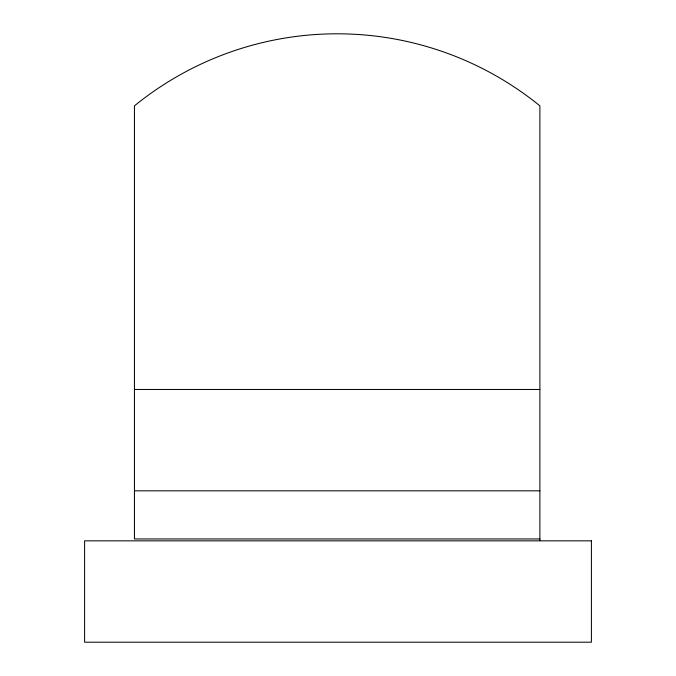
<?xml version="1.0" encoding="UTF-8"?>
<svg xmlns="http://www.w3.org/2000/svg" width="676" height="676" viewBox="0 0 676 676"><rect width="100%" height="100%" fill="white"/><g stroke="black" fill="none" stroke-linecap="round" stroke-linejoin="round"><path stroke-width="1.01" d="M134.448 389.469L539.887 389.469M134.448 490.827L539.887 490.827M539.887 538.949L134.448 538.949L134.448 105.845A321.227 321.227 0 0 1 539.887 105.845L539.887 540.597M591.399 540.842L84.601 540.842L84.601 642.2L591.399 642.2L591.399 540.842"/></g></svg>
